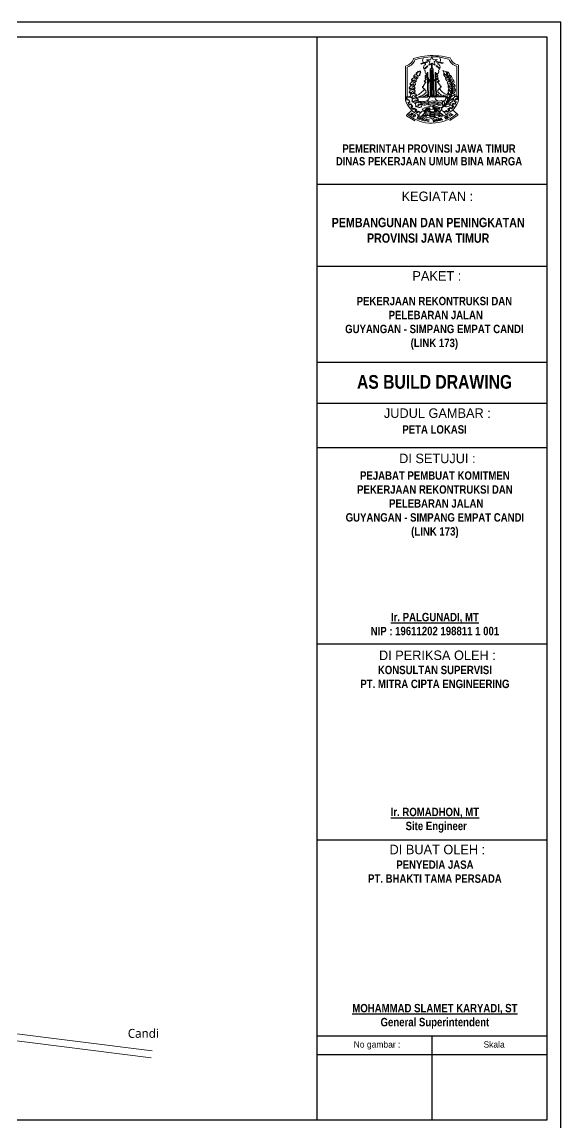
# Model space of a CAD drawing. Header units: millimetres. Extents: x 658 to 813, y 806 to 883.
# Drawn here: x 802.47 to 812.95, y 827.59 to 849.01 of the extents above; entities that cross this region are included whole.
import ezdxf
from ezdxf.enums import TextEntityAlignment as Align

# ---------------------------------------------------------------- set-up
doc = ezdxf.new("R2010")
doc.units = ezdxf.units.MM
doc.header["$LTSCALE"] = 0.1
for name, color, linetype in [('BLUE', 5, 'Continuous'), ('frame', 7, 'Continuous'), ('new', 255, 'Continuous')]:
    doc.layers.add(name, color=color, linetype=linetype)
doc.layers.add('existing', color=10, linetype='Continuous', lineweight=30)
doc.layers.add('standart', color=7, linetype='Continuous', lineweight=9)
doc.styles.add('Century', font='GOTHIC.TTF', dxfattribs={"oblique": 30, "height": 2})
doc.styles.add('D', font='ARIALNB.TTF', dxfattribs={"height": 3})
doc.styles.add('E', font='ARIALN.TTF', dxfattribs={"height": 3})
doc.styles.add('ROMANS', font='romans.shx', dxfattribs={"width": 0.5})

# ---------------------------------------------------------------- blocks, each defined once
blk = doc.blocks.new('LOKASI')
blk.add_lwpolyline([(20620.645, 3407.919), (20678.101, 3407.919), (20678.101, 3448.549), (20620.645, 3448.549)], close=True)
at = {"color": 7}
blk.add_lwpolyline([(20621.16, 3448.013), (20677.586, 3448.013), (20677.586, 3408.455), (20621.16, 3408.455)], close=True, dxfattribs=at)
at = {"layer": 'BLUE', "color": 7}
for points in [[(20669.189, 3448.013), (20669.189, 3408.455)], [(20669.189, 3442.634), (20677.586, 3442.634)], [(20669.189, 3439.634), (20677.586, 3439.634)], [(20669.209, 3436.134), (20677.606, 3436.134)], [(20669.189, 3434.634), (20677.586, 3434.634)], [(20669.189, 3433.013), (20677.586, 3433.013)], [(20669.189, 3425.853), (20677.586, 3425.853)], [(20669.189, 3418.693), (20677.586, 3418.693)], [(20669.189, 3411.537), (20677.586, 3411.537)], [(20673.388, 3411.537), (20673.388, 3408.455)], [(20669.189, 3410.861), (20677.586, 3410.861)]]:
    blk.add_lwpolyline(points, dxfattribs=at)
at = {"layer": 'existing', "color": 0, "lineweight": 9}
for p, q in [((20674.367, 3446.979), (20674.367, 3445.697)), ((20672.428, 3446.941), (20672.428, 3445.697)), ((20672.494, 3446.901), (20672.494, 3445.815)), ((20674.302, 3446.936), (20674.302, 3445.846))]:
    blk.add_line(p, q, dxfattribs=at)
at = {"layer": 'frame', "color": 0, "lineweight": 9}
for p, q in [((20672.719, 3447.215), (20672.909, 3447.264)), ((20672.988, 3447.04), (20673.218, 3447.104)), ((20672.997, 3447.016), (20672.988, 3447.04)), ((20673.227, 3447.08), (20672.997, 3447.016)), ((20673.076, 3447.244), (20673.056, 3447.164)), ((20673.34, 3447.169), (20673.197, 3447.165)), ((20673.197, 3447.165), (20673.314, 3447.093)), ((20673.218, 3447.104), (20673.227, 3447.08)), ((20673.314, 3447.093), (20673.273, 3446.969)), ((20673.273, 3446.969), (20673.392, 3447.047)), ((20673.387, 3447.275), (20673.34, 3447.169)), ((20673.368, 3447.016), (20673.401, 3447.017)), ((20673.371, 3446.902), (20673.368, 3447.016)), ((20673.387, 3447.275), (20673.439, 3447.172)), ((20673.516, 3446.975), (20673.392, 3447.047)), ((20673.401, 3447.017), (20673.404, 3446.903)), ((20673.439, 3447.172), (20673.581, 3447.175)), ((20673.581, 3447.175), (20673.468, 3447.097)), ((20673.468, 3447.097), (20673.516, 3446.975)), ((20673.564, 3447.113), (20673.556, 3447.089)), ((20673.556, 3447.089), (20673.789, 3447.036)), ((20673.797, 3447.06), (20673.564, 3447.113)), ((20673.684, 3447.24), (20673.702, 3447.181)), ((20673.735, 3447.259), (20674.009, 3447.189)), ((20673.748, 3447.299), (20674.062, 3447.238)), ((20673.789, 3447.036), (20673.797, 3447.06)), ((20672.819, 3446.68), (20672.836, 3446.706)), ((20672.825, 3446.625), (20672.819, 3446.68)), ((20672.836, 3446.706), (20672.846, 3446.667)), ((20672.846, 3446.667), (20672.859, 3446.666)), ((20672.857, 3446.705), (20672.891, 3446.755)), ((20672.859, 3446.666), (20672.857, 3446.705)), ((20672.891, 3446.755), (20672.904, 3446.714)), ((20672.904, 3446.714), (20672.917, 3446.732)), ((20672.976, 3446.732), (20672.962, 3446.698)), ((20672.962, 3446.698), (20672.984, 3446.701)), ((20672.98, 3446.758), (20672.976, 3446.732)), ((20672.984, 3446.701), (20672.98, 3446.683)), ((20673.121, 3446.849), (20673.226, 3446.954)), ((20673.141, 3446.834), (20673.121, 3446.849)), ((20673.246, 3446.939), (20673.141, 3446.834)), ((20673.186, 3446.594), (20673.145, 3446.593)), ((20673.145, 3446.593), (20673.146, 3446.555)), ((20673.216, 3446.657), (20673.184, 3446.656)), ((20673.184, 3446.656), (20673.186, 3446.594)), ((20673.214, 3446.703), (20673.238, 3446.704)), ((20673.237, 3445.813), (20673.214, 3446.703)), ((20673.226, 3446.954), (20673.246, 3446.939)), ((20673.238, 3446.704), (20673.261, 3445.814)), ((20673.333, 3446.789), (20673.325, 3445.901)), ((20673.332, 3446.835), (20673.438, 3446.837)), ((20673.333, 3446.789), (20673.332, 3446.835)), ((20673.439, 3446.792), (20673.333, 3446.789)), ((20673.386, 3446.896), (20673.347, 3446.835)), ((20673.347, 3446.835), (20673.428, 3446.837)), ((20673.361, 3445.906), (20673.359, 3446.79)), ((20673.404, 3446.903), (20673.371, 3446.902)), ((20673.428, 3446.837), (20673.386, 3446.896)), ((20673.403, 3445.908), (20673.386, 3446.79)), ((20673.445, 3445.906), (20673.411, 3446.791)), ((20673.438, 3446.837), (20673.439, 3446.792)), ((20673.439, 3446.792), (20673.478, 3445.906)), ((20673.536, 3446.712), (20673.511, 3446.711)), ((20673.511, 3446.711), (20673.535, 3445.821)), ((20673.559, 3445.822), (20673.536, 3446.712)), ((20673.536, 3446.665), (20673.568, 3446.666)), ((20673.563, 3446.963), (20673.544, 3446.947)), ((20673.544, 3446.947), (20673.655, 3446.848)), ((20673.674, 3446.864), (20673.563, 3446.963)), ((20673.568, 3446.666), (20673.569, 3446.604)), ((20673.569, 3446.604), (20673.611, 3446.605)), ((20673.611, 3446.605), (20673.612, 3446.567)), ((20673.655, 3446.848), (20673.674, 3446.864)), ((20672.612, 3446.272), (20672.6, 3446.267)), ((20672.6, 3446.267), (20672.618, 3446.214)), ((20672.669, 3446.425), (20672.657, 3446.42)), ((20672.657, 3446.42), (20672.664, 3446.357)), ((20672.698, 3446.298), (20672.689, 3446.293)), ((20672.726, 3446.194), (20672.796, 3446.268)), ((20672.75, 3446.557), (20672.737, 3446.554)), ((20672.737, 3446.554), (20672.737, 3446.505)), ((20672.75, 3446.432), (20672.74, 3446.427)), ((20672.771, 3446.338), (20672.827, 3446.398)), ((20672.796, 3446.268), (20672.777, 3446.262)), ((20672.812, 3446.552), (20672.801, 3446.548)), ((20672.827, 3446.398), (20672.808, 3446.391)), ((20672.815, 3446.455), (20672.881, 3446.508)), ((20672.881, 3446.508), (20672.862, 3446.504)), ((20673.083, 3446.197), (20673.05, 3446.196)), ((20673.05, 3446.196), (20673.051, 3446.151)), ((20673.114, 3446.243), (20673.082, 3446.242)), ((20673.082, 3446.242), (20673.083, 3446.197)), ((20673.137, 3446.286), (20673.113, 3446.285)), ((20673.113, 3446.285), (20673.114, 3446.243)), ((20673.145, 3446.405), (20673.114, 3446.404)), ((20673.114, 3446.404), (20673.115, 3446.36)), ((20673.115, 3446.36), (20673.169, 3446.362)), ((20673.169, 3446.327), (20673.136, 3446.326)), ((20673.136, 3446.326), (20673.137, 3446.286)), ((20673.187, 3446.44), (20673.144, 3446.439)), ((20673.144, 3446.439), (20673.145, 3446.405)), ((20673.146, 3446.555), (20673.184, 3446.556)), ((20673.185, 3446.523), (20673.146, 3446.522)), ((20673.146, 3446.522), (20673.148, 3446.479)), ((20673.148, 3446.479), (20673.186, 3446.48)), ((20673.169, 3446.362), (20673.169, 3446.327)), ((20673.184, 3446.556), (20673.185, 3446.523)), ((20673.186, 3446.48), (20673.187, 3446.44)), ((20673.295, 3446.427), (20673.329, 3446.413)), ((20673.487, 3446.41), (20673.453, 3446.416)), ((20673.612, 3446.567), (20673.573, 3446.566)), ((20673.573, 3446.566), (20673.574, 3446.533)), ((20673.574, 3446.533), (20673.613, 3446.534)), ((20673.614, 3446.491), (20673.575, 3446.49)), ((20673.575, 3446.49), (20673.576, 3446.45)), ((20673.576, 3446.45), (20673.619, 3446.451)), ((20673.653, 3446.374), (20673.599, 3446.373)), ((20673.599, 3446.373), (20673.6, 3446.338)), ((20673.6, 3446.338), (20673.633, 3446.339)), ((20673.613, 3446.534), (20673.614, 3446.491)), ((20673.619, 3446.451), (20673.62, 3446.417)), ((20673.62, 3446.417), (20673.652, 3446.418)), ((20673.633, 3446.339), (20673.634, 3446.299)), ((20673.634, 3446.299), (20673.659, 3446.299)), ((20673.652, 3446.418), (20673.653, 3446.374)), ((20673.659, 3446.299), (20673.66, 3446.257)), ((20673.66, 3446.257), (20673.692, 3446.258)), ((20673.692, 3446.258), (20673.693, 3446.212)), ((20673.693, 3446.212), (20673.726, 3446.213)), ((20673.727, 3446.169), (20673.693, 3446.168)), ((20673.693, 3446.168), (20673.694, 3446.12)), ((20673.726, 3446.213), (20673.727, 3446.169)), ((20672.587, 3445.819), (20672.448, 3445.815)), ((20672.448, 3445.815), (20672.482, 3445.691)), ((20672.612, 3445.8), (20672.476, 3445.797)), ((20672.476, 3445.797), (20672.499, 3445.714)), ((20672.582, 3446.126), (20672.569, 3446.121)), ((20672.569, 3446.121), (20672.608, 3446.062)), ((20672.604, 3445.972), (20672.582, 3445.966)), ((20672.582, 3445.966), (20672.636, 3445.92)), ((20672.632, 3445.812), (20672.609, 3445.802)), ((20672.609, 3445.802), (20672.679, 3445.754)), ((20672.68, 3446.15), (20672.67, 3446.145)), ((20672.679, 3446.014), (20672.67, 3446.008)), ((20672.709, 3445.866), (20672.7, 3445.858)), ((20672.726, 3446.067), (20672.78, 3446.13)), ((20672.757, 3445.934), (20672.786, 3446.025)), ((20672.78, 3446.13), (20672.762, 3446.124)), ((20672.786, 3446.025), (20672.768, 3446.015)), ((20672.807, 3445.781), (20672.826, 3445.888)), ((20672.826, 3445.888), (20672.808, 3445.877)), ((20672.808, 3445.789), (20673.234, 3445.8)), ((20672.985, 3445.83), (20672.912, 3445.828)), ((20672.912, 3445.828), (20672.912, 3445.803)), ((20672.912, 3445.803), (20673.089, 3445.808)), ((20673.061, 3445.854), (20672.984, 3445.852)), ((20672.984, 3445.852), (20672.985, 3445.83)), ((20673.051, 3446.151), (20673.086, 3446.152)), ((20673.105, 3445.89), (20673.061, 3445.888)), ((20673.061, 3445.888), (20673.061, 3445.854)), ((20673.086, 3446.152), (20673.087, 3446.104)), ((20673.087, 3446.104), (20673.135, 3446.105)), ((20673.088, 3445.833), (20673.146, 3445.834)), ((20673.089, 3445.808), (20673.088, 3445.833)), ((20673.217, 3445.811), (20673.089, 3445.808)), ((20673.141, 3445.923), (20673.104, 3445.922)), ((20673.104, 3445.922), (20673.105, 3445.89)), ((20673.135, 3446.105), (20673.136, 3446.062)), ((20673.136, 3446.062), (20673.174, 3446.063)), ((20673.176, 3445.961), (20673.14, 3445.96)), ((20673.14, 3445.96), (20673.141, 3445.923)), ((20673.145, 3445.868), (20673.177, 3445.869)), ((20673.146, 3445.834), (20673.145, 3445.868)), ((20673.174, 3446.063), (20673.176, 3445.961)), ((20673.176, 3445.894), (20673.215, 3445.895)), ((20673.177, 3445.869), (20673.176, 3445.894)), ((20673.215, 3445.895), (20673.217, 3445.811)), ((20673.234, 3445.8), (20673.295, 3445.844)), ((20673.261, 3445.814), (20673.237, 3445.813)), ((20673.295, 3445.844), (20673.298, 3445.799)), ((20673.324, 3445.871), (20673.325, 3445.901)), ((20673.479, 3445.875), (20673.324, 3445.871)), ((20673.324, 3445.853), (20673.48, 3445.857)), ((20673.324, 3445.84), (20673.324, 3445.853)), ((20673.48, 3445.844), (20673.324, 3445.84)), ((20673.325, 3445.901), (20673.345, 3445.885)), ((20673.325, 3445.828), (20673.484, 3445.831)), ((20673.326, 3445.818), (20673.325, 3445.828)), ((20673.35, 3445.803), (20673.326, 3445.818)), ((20673.345, 3445.885), (20673.361, 3445.906)), ((20673.374, 3445.823), (20673.35, 3445.803)), ((20673.361, 3445.906), (20673.38, 3445.886)), ((20673.4, 3445.805), (20673.374, 3445.823)), ((20673.38, 3445.886), (20673.403, 3445.908)), ((20673.41, 3445.805), (20673.4, 3445.805)), ((20673.403, 3445.908), (20673.426, 3445.888)), ((20673.441, 3445.823), (20673.41, 3445.805)), ((20673.426, 3445.888), (20673.445, 3445.906)), ((20673.467, 3445.806), (20673.441, 3445.823)), ((20673.445, 3445.906), (20673.466, 3445.887)), ((20673.466, 3445.887), (20673.478, 3445.906)), ((20673.485, 3445.822), (20673.467, 3445.806)), ((20673.478, 3445.906), (20673.479, 3445.875)), ((20673.48, 3445.857), (20673.48, 3445.844)), ((20673.484, 3445.831), (20673.485, 3445.822)), ((20673.5, 3445.849), (20673.499, 3445.804)), ((20673.562, 3445.808), (20673.5, 3445.849)), ((20673.535, 3445.821), (20673.559, 3445.822)), ((20673.989, 3445.819), (20673.562, 3445.808)), ((20673.615, 3445.905), (20673.577, 3445.904)), ((20673.577, 3445.904), (20673.579, 3445.821)), ((20673.579, 3445.821), (20673.707, 3445.824)), ((20673.647, 3446.075), (20673.609, 3446.074)), ((20673.609, 3446.074), (20673.612, 3445.972)), ((20673.612, 3445.972), (20673.648, 3445.973)), ((20673.616, 3445.88), (20673.615, 3445.905)), ((20673.648, 3445.881), (20673.616, 3445.88)), ((20673.694, 3446.12), (20673.646, 3446.118)), ((20673.646, 3446.118), (20673.647, 3446.075)), ((20673.648, 3445.973), (20673.649, 3445.937)), ((20673.648, 3445.847), (20673.648, 3445.881)), ((20673.706, 3445.849), (20673.648, 3445.847)), ((20673.649, 3445.937), (20673.686, 3445.938)), ((20673.686, 3445.938), (20673.687, 3445.905)), ((20673.687, 3445.905), (20673.731, 3445.906)), ((20673.707, 3445.824), (20673.706, 3445.849)), ((20673.884, 3445.829), (20673.707, 3445.824)), ((20673.731, 3445.906), (20673.732, 3445.872)), ((20673.732, 3445.872), (20673.809, 3445.874)), ((20673.809, 3445.874), (20673.81, 3445.851)), ((20673.81, 3445.851), (20673.883, 3445.853)), ((20673.883, 3445.853), (20673.884, 3445.829)), ((20674.22, 3445.828), (20674.317, 3445.827)), ((20674.229, 3445.847), (20674.345, 3445.846)), ((20674.317, 3445.827), (20674.305, 3445.739)), ((20674.345, 3445.846), (20674.321, 3445.717)), ((20672.482, 3445.691), (20672.538, 3445.703)), ((20672.499, 3445.714), (20672.551, 3445.725)), ((20672.568, 3445.634), (20672.509, 3445.611)), ((20672.509, 3445.611), (20672.563, 3445.514)), ((20672.538, 3445.703), (20672.568, 3445.634)), ((20672.596, 3445.624), (20672.539, 3445.602)), ((20672.539, 3445.602), (20672.574, 3445.539)), ((20672.551, 3445.725), (20672.596, 3445.624)), ((20672.563, 3445.514), (20672.618, 3445.536)), ((20672.574, 3445.539), (20672.627, 3445.561)), ((20672.665, 3445.473), (20672.617, 3445.443)), ((20672.617, 3445.443), (20672.702, 3445.35)), ((20672.618, 3445.536), (20672.665, 3445.473)), ((20672.627, 3445.561), (20672.695, 3445.468)), ((20672.695, 3445.468), (20672.648, 3445.439)), ((20672.648, 3445.439), (20672.705, 3445.377)), ((20672.71, 3445.641), (20672.689, 3445.629)), ((20672.689, 3445.629), (20672.765, 3445.588)), ((20672.702, 3445.35), (20672.746, 3445.381)), ((20672.705, 3445.377), (20672.746, 3445.405)), ((20672.746, 3445.405), (20672.84, 3445.345)), ((20672.746, 3445.381), (20672.809, 3445.341)), ((20672.78, 3445.702), (20672.772, 3445.693)), ((20672.848, 3445.472), (20672.829, 3445.456)), ((20672.829, 3445.456), (20672.915, 3445.431)), ((20672.893, 3445.736), (20672.877, 3445.722)), ((20672.888, 3445.627), (20672.893, 3445.736)), ((20672.899, 3445.545), (20672.894, 3445.535)), ((20673, 3445.599), (20672.988, 3445.583)), ((20673.024, 3445.493), (20673, 3445.599)), ((20673.035, 3445.363), (20673.115, 3445.273)), ((20673.771, 3445.38), (20673.693, 3445.289)), ((20674.06, 3445.431), (20673.975, 3445.362)), ((20674.059, 3445.407), (20674.005, 3445.359)), ((20674.105, 3445.377), (20674.059, 3445.407)), ((20674.101, 3445.403), (20674.06, 3445.431)), ((20674.157, 3445.463), (20674.101, 3445.403)), ((20674.189, 3445.468), (20674.105, 3445.377)), ((20674.172, 3445.583), (20674.11, 3445.49)), ((20674.11, 3445.49), (20674.157, 3445.463)), ((20674.181, 3445.559), (20674.14, 3445.496)), ((20674.14, 3445.496), (20674.189, 3445.468)), ((20674.225, 3445.562), (20674.172, 3445.583)), ((20674.236, 3445.537), (20674.181, 3445.559)), ((20674.243, 3445.748), (20674.203, 3445.643)), ((20674.203, 3445.643), (20674.257, 3445.625)), ((20674.257, 3445.625), (20674.225, 3445.562)), ((20674.258, 3445.726), (20674.231, 3445.653)), ((20674.231, 3445.653), (20674.286, 3445.634)), ((20674.286, 3445.634), (20674.236, 3445.537)), ((20674.305, 3445.739), (20674.243, 3445.748)), ((20674.321, 3445.717), (20674.258, 3445.726)), ((20672.465, 3445.122), (20672.766, 3444.938)), ((20672.473, 3445.163), (20672.643, 3445.322)), ((20672.766, 3444.938), (20672.734, 3445.018)), ((20672.809, 3445.341), (20672.771, 3445.294)), ((20672.771, 3445.294), (20672.857, 3445.237)), ((20672.84, 3445.345), (20672.801, 3445.298)), ((20672.801, 3445.298), (20672.855, 3445.262)), ((20672.855, 3445.262), (20672.894, 3445.299)), ((20672.857, 3445.237), (20672.898, 3445.275)), ((20673.001, 3445.101), (20672.89, 3445.139)), ((20672.894, 3445.299), (20672.986, 3445.252)), ((20672.898, 3445.275), (20672.975, 3445.236)), ((20673.026, 3445.133), (20673.188, 3445.098)), ((20673.197, 3445.126), (20673.049, 3445.158)), ((20673.088, 3445.192), (20673.221, 3445.163)), ((20673.23, 3445.191), (20673.121, 3445.215)), ((20673.161, 3445.166), (20673.157, 3445.137)), ((20673.157, 3445.137), (20673.344, 3445.122)), ((20673.348, 3445.151), (20673.161, 3445.166)), ((20673.188, 3445.098), (20673.197, 3445.126)), ((20673.221, 3445.163), (20673.23, 3445.191)), ((20673.255, 3445.228), (20673.311, 3445.206)), ((20673.315, 3445.181), (20673.503, 3445.185)), ((20673.316, 3445.151), (20673.315, 3445.181)), ((20673.503, 3445.156), (20673.316, 3445.151)), ((20673.317, 3445.116), (20673.504, 3445.121)), ((20673.317, 3445.087), (20673.317, 3445.116)), ((20673.505, 3445.091), (20673.317, 3445.087)), ((20673.319, 3445.298), (20673.318, 3445.355)), ((20673.344, 3445.122), (20673.348, 3445.151)), ((20673.472, 3445.155), (20673.657, 3445.179)), ((20673.477, 3445.126), (20673.472, 3445.155)), ((20673.662, 3445.15), (20673.477, 3445.126)), ((20673.488, 3445.298), (20673.487, 3445.36)), ((20673.503, 3445.185), (20673.503, 3445.156)), ((20673.504, 3445.121), (20673.505, 3445.091)), ((20673.577, 3445.236), (20673.522, 3445.211)), ((20673.587, 3445.201), (20673.691, 3445.229)), ((20673.597, 3445.173), (20673.587, 3445.201)), ((20673.725, 3445.208), (20673.597, 3445.173)), ((20673.623, 3445.137), (20673.765, 3445.176)), ((20673.633, 3445.109), (20673.623, 3445.137)), ((20673.79, 3445.152), (20673.633, 3445.109)), ((20673.657, 3445.179), (20673.662, 3445.15)), ((20673.815, 3445.122), (20673.924, 3445.166)), ((20673.917, 3445.315), (20673.828, 3445.265)), ((20673.913, 3445.291), (20673.843, 3445.251)), ((20673.954, 3445.254), (20673.913, 3445.291)), ((20673.956, 3445.28), (20673.917, 3445.315)), ((20674.044, 3445.313), (20673.954, 3445.254)), ((20674.014, 3445.316), (20673.956, 3445.28)), ((20673.975, 3445.362), (20674.014, 3445.316)), ((20674.005, 3445.359), (20674.044, 3445.313)), ((20674.337, 3445.148), (20674.045, 3444.955)), ((20674.045, 3444.955), (20674.078, 3445.045)), ((20674.326, 3445.188), (20674.148, 3445.338))]:
    blk.add_line(p, q, dxfattribs=at)
for centre, major_axis, start_param, end_param in [((20672.32, 3447.274), (0.406, 0.011), 4.959865, 6.082034), ((20672.32, 3447.274), (-0.472, -0.012), 1.92662, 2.836587), ((20673.436, 3445.758), (-1.784, -0.046), 4.521867, 5.070954), ((20673.405, 3445.683), (-1.924, -0.05), 4.51131, 4.95115), ((20673.18, 3447.142), (0.127, 0.003), 2.910237, 3.874626), ((20673.277, 3446.892), (0.192, 0.005), 2.563697, 3.774314), ((20673.117, 3447.011), (-0.0394, -0.001), 1.478398, 4.258415), ((20673.18, 3447.142), (0.127, 0.003), 4.151532, 4.317138), ((20673.649, 3447.024), (0.0394, 0.001), 2.024771, 4.804788), ((20673.579, 3447.153), (0.127, 0.003), -1.175546, -0.950736), ((20673.495, 3446.898), (0.192, 0.005), -0.632721, 0.577895), ((20673.579, 3447.153), (0.127, 0.003), -0.683095, 0.231355), ((20674.458, 3447.317), (-0.472, -0.012), 0.29432, 1.211866), ((20674.458, 3447.317), (-0.406, -0.011), 0.201151, 1.323321), ((20672.752, 3446.573), (-0.0233, -0.0006), -1.490955, 1.212087), ((20672.753, 3446.599), (0.0129, 0.0003), 1.945464, 4.405027), ((20672.748, 3446.59), (0.0031, 0.00008), 1.017956, 5.096708), ((20672.744, 3446.631), (0.0269, 0.0007), -1.453321, -0.951795), ((20672.78, 3446.604), (-0.0227, -0.0006), -1.205886, -0.535521), ((20672.806, 3446.513), (-0.133, -0.003), 4.53045, 4.957439), ((20672.84, 3446.624), (-0.0127, -0.0003), -0.038829, 1.085782), ((20672.843, 3446.609), (0.011, 0.0003), -1.044845, 2.470941), ((20672.857, 3446.596), (-0.0095, -0.00025), 2.844255, 5.642714), ((20672.869, 3446.589), (0.00665, 0.00017), 2.037464, 5.573629), ((20672.775, 3446.553), (-0.106, -0.003), 2.867827, 3.483291), ((20672.893, 3446.637), (-0.0681, -0.0018), 1.350378, 3.144067), ((20672.971, 3446.704), (0.0633, 0.0016), 1.403269, 2.569502), ((20672.939, 3446.652), (0.00597, 0.00015), 1.452373, 3.656635), ((20672.493, 3446.423), (0.513, 0.013), 0.472347, 0.515042), ((20672.943, 3446.689), (0.0379, 0.001), 4.593965, 6.07093), ((20672.952, 3446.637), (0.00875, 0.00023), 3.61394, 6.509052), ((20673.118, 3446.769), (-0.0269, -0.0007), 2.871702, 4.410729), ((20673.27, 3446.738), (0.13, 0.003), 2.871702, 3.855056), ((20672.918, 3446.464), (-0.344, -0.009), 3.806088, 3.855056), ((20673.876, 3446.489), (0.344, 0.009), 2.428129, 2.648428), ((20673.511, 3446.744), (-0.13, -0.003), 2.428129, 3.411483), ((20673.661, 3446.783), (0.0269, 0.0007), 1.872456, 3.411483), ((20673.071, 3446.105), (-1.047, -0.027), 2.216618, 3.692292), ((20673.084, 3446.098), (-1.055, -0.027), 2.21994, 3.704398), ((20673.752, 3446.73), (0.0672, 0.0017), 0.098251, 1.049133), ((20673.747, 3446.621), (-0.191, -0.005), 3.112335, 4.490663), ((20674, 3446.669), (0.191, 0.005), 3.178361, 4.556689), ((20673.872, 3446.679), (-0.0672, -0.0017), 0.336706, 1.287588), ((20673.964, 3446.743), (0.145, 0.004), 3.156506, 4.504946), ((20673.829, 3446.501), (0.145, 0.004), 0.022486, 1.370926), ((20673.884, 3446.69), (-0.0746, -0.0019), 3.161577, 4.145451), ((20673.866, 3446.605), (-0.172, -0.004), 2.795716, 4.357052), ((20674.129, 3446.68), (0.172, 0.004), 3.019545, 4.070203), ((20674.006, 3446.566), (-0.0746, -0.0019), 2.832314, 3.816188), ((20673.957, 3446.491), (-0.172, -0.004), 2.466453, 4.02779), ((20672.568, 3446.177), (0.0199, 0.0005), -1.262428, 0.111003), ((20672.624, 3446.184), (-0.036, -0.0009), -1.296861, 0.111003), ((20672.611, 3446.288), (-0.0233, -0.0006), -1.334494, 1.368547), ((20672.604, 3446.305), (0.0031, 0.00008), 1.174417, 5.253168), ((20672.641, 3446.307), (-0.036, -0.0009), -1.296861, 0.111003), ((20672.624, 3446.249), (-0.0298, -0.0008), 3.49794, 5.106527), ((20672.605, 3446.235), (-0.0269, -0.0007), 1.844732, 2.346258), ((20672.64, 3446.169), (0.0607, 0.0016), 1.403282, 1.812034), ((20672.623, 3446.358), (-0.0269, -0.0007), 1.844732, 2.346258), ((20672.664, 3446.335), (-0.0227, -0.0006), -1.049425, -0.37906), ((20672.668, 3446.441), (-0.0233, -0.0006), -1.334494, 1.368547), ((20672.657, 3446.193), (-0.0334, -0.0009), 4.074651, 4.931011), ((20672.66, 3446.257), (-0.00784, -0.0002), -0.12893, 2.996501), ((20672.706, 3446.249), (0.133, 0.003), 1.545318, 1.972307), ((20672.661, 3446.458), (-0.0031, -0.00008), 4.316009, 8.394761), ((20672.679, 3446.464), (0.0189, 0.0005), 1.684625, 3.667712), ((20672.702, 3446.265), (0.0356, 0.0009), 1.92394, 3.385328), ((20672.672, 3446.403), (0.0253, 0.0007), -0.091662, 1.663681), ((20672.668, 3446.502), (0.0269, 0.0007), -1.296861, -0.795335), ((20672.689, 3446.218), (0.0127, 0.0003), 3.259224, 4.383835), ((20672.695, 3446.203), (-0.011, -0.0003), 2.253208, 5.768994), ((20672.709, 3446.479), (-0.0227, -0.0006), -1.049425, -0.37906), ((20672.752, 3446.393), (0.133, 0.003), 1.545318, 1.972307), ((20672.705, 3446.401), (0.00784, 0.0002), 3.012662, 6.138094), ((20672.663, 3446.262), (0.0555, 0.0014), -0.308787, 0.851558), ((20672.711, 3446.192), (-0.0095, -0.00025), 3.000716, 5.799175), ((20672.72, 3446.364), (0.0127, 0.0003), 3.259224, 4.383835), ((20672.741, 3446.403), (0.0279, 0.0007), 1.560176, 3.220904), ((20672.725, 3446.349), (0.011, 0.0003), -0.888385, 2.627401), ((20672.722, 3446.249), (-0.00575, -0.00015), 0.051774, 2.559231), ((20672.724, 3446.187), (0.00665, 0.00017), 2.193924, 5.73009), ((20672.779, 3446.187), (-0.0873, -0.0023), 4.709423, 5.334737), ((20672.7, 3446.118), (0.0824, 0.0021), 0.485684, 1.184311), ((20672.741, 3446.339), (-0.0095, -0.00025), 3.000716, 5.799175), ((20672.754, 3446.333), (0.00665, 0.00017), 2.193924, 5.73009), ((20672.741, 3446.541), (-0.0196, -0.0005), 2.24473, 4.258741), ((20672.729, 3446.407), (0.0361, 0.0009), -0.5059, 0.943766), ((20672.765, 3446.508), (0.0127, 0.0003), 3.259224, 4.383835), ((20672.762, 3446.527), (0.00784, 0.0002), 2.856202, 5.981633), ((20672.714, 3446.279), (0.0756, 0.002), 0.158802, 0.888428), ((20672.771, 3446.493), (-0.011, -0.0003), 2.253208, 5.768994), ((20672.767, 3446.393), (0.00575, 0.00015), 3.193366, 5.700823), ((20672.797, 3446.524), (0.0279, 0.0007), 1.403715, 3.064443), ((20672.791, 3446.36), (0.0411, 0.0011), 1.114887, 2.030943), ((20672.786, 3446.482), (0.0095, 0.00025), -0.140877, 2.657582), ((20672.776, 3446.275), (0.0154, 0.0004), -0.921699, 0.417617), ((20672.809, 3446.289), (0.0216, 0.0006), 2.967924, 3.55921), ((20672.8, 3446.477), (-0.00665, -0.00017), -0.947668, 2.588497), ((20672.713, 3446.429), (0.106, 0.003), -0.117305, 0.498159), ((20672.787, 3446.529), (-0.0361, -0.0009), 2.479232, 3.928899), ((20672.821, 3446.511), (-0.00575, -0.00015), -0.104687, 2.40277), ((20672.807, 3446.405), (0.0154, 0.0004), -0.921699, 0.417617), ((20672.84, 3446.418), (-0.0216, -0.0006), -0.173668, 0.417617), ((20672.839, 3446.474), (-0.0411, -0.0011), 4.10002, 5.016075), ((20672.863, 3446.517), (0.0154, 0.0004), -1.078159, 0.261157), ((20672.898, 3446.526), (0.0216, 0.0006), 2.811464, 3.402749), ((20672.918, 3446.464), (-0.344, -0.009), 3.179991, 3.467785), ((20672.61, 3446.491), (-0.689, -0.018), 2.735668, 3.001767), ((20673.327, 3446.488), (-0.0655, -0.0017), 0.038399, 1.484514), ((20673.466, 3446.491), (-0.0655, -0.0017), 1.657079, 2.466226), ((20666.478, 3444.389), (7.379, 0.191), 0.281236, 0.296608), ((20673.952, 3446.529), (-0.0672, -0.0017), 0.274412, 1.225294), ((20674.078, 3446.512), (0.191, 0.005), 3.116067, 4.494395), ((20673.896, 3446.354), (0.145, 0.004), -0.039808, 1.308632), ((20674.147, 3446.345), (-0.191, -0.005), 6.179479, 7.557807), ((20674.023, 3446.37), (-0.0672, -0.0017), 0.196231, 1.147113), ((20674.176, 3446.179), (-0.191, -0.005), 6.040364, 7.418692), ((20674.057, 3446.219), (-0.0672, -0.0017), 0.057117, 1.007999), ((20673.951, 3446.199), (0.145, 0.004), -0.117989, 1.230451), ((20673.958, 3446.058), (0.145, 0.004), -0.257103, 1.091337), ((20674.233, 3446.489), (0.172, 0.004), 2.690282, 3.74094), ((20674.296, 3446.305), (-0.172, -0.004), -0.653294, 0.397365), ((20674.026, 3446.354), (-0.172, -0.004), 2.26447, 3.825806), ((20674.32, 3446.114), (0.172, 0.004), 2.284069, 3.334727), ((20674.068, 3446.209), (0.172, 0.004), 5.201832, 6.763169), ((20674.092, 3446.42), (-0.0746, -0.0019), 2.630331, 3.614205), ((20674.148, 3446.263), (0.0746, 0.0019), -0.715491, 0.268383), ((20672.581, 3446.142), (-0.0233, -0.0006), -1.334494, 1.368547), ((20672.586, 3445.986), (0.0223, 0.0006), 2.039564, 4.817611), ((20672.566, 3446.018), (0.0199, 0.0005), -1.102029, 0.271402), ((20672.62, 3446.032), (0.036, 0.0009), 2.005131, 3.412995), ((20672.594, 3446.103), (0.0298, 0.0008), 0.356348, 1.964935), ((20672.61, 3445.826), (0.0247, 0.0006), 2.148088, 4.926135), ((20672.584, 3445.859), (0.0221, 0.0006), -0.993505, 0.379926), ((20672.641, 3445.88), (-0.04, -0.001), -1.027937, 0.379926), ((20672.592, 3446.08), (-0.0269, -0.0007), 2.005131, 2.506657), ((20672.618, 3445.945), (-0.0347, -0.0009), 3.616673, 5.101987), ((20672.667, 3445.941), (0.157, 0.004), 1.641555, 1.895306), ((20672.604, 3445.93), (-0.0298, -0.0008), 2.113655, 2.615181), ((20672.629, 3446.111), (-0.00784, -0.0002), -0.12893, 2.996501), ((20672.707, 3445.784), (-0.175, -0.005), -1.391513, -1.137763), ((20672.651, 3445.783), (0.0385, 0.001), 0.583604, 2.068918), ((20672.679, 3446.11), (0.0415, 0.0011), 1.749169, 3.098564), ((20672.655, 3445.962), (-0.0073, -0.00019), 0.356082, 3.630345), ((20672.697, 3445.982), (0.0405, 0.001), 2.263317, 3.630345), ((20672.684, 3446.043), (-0.049, -0.0013), 4.67414, 5.37978), ((20672.711, 3445.898), (0.0544, 0.0014), 1.641071, 2.346712), ((20672.671, 3445.97), (0.052, 0.0013), 0.212173, 1.411215), ((20672.672, 3446.126), (-0.0294, -0.0008), 2.805292, 4.420926), ((20672.69, 3445.806), (-0.00811, -0.00021), 0.464606, 3.738868), ((20672.733, 3445.832), (0.045, 0.0012), 2.371841, 3.738868), ((20672.697, 3446.088), (-0.0127, -0.0003), 0.27803, 1.402642), ((20672.705, 3446.074), (0.011, 0.0003), -0.727985, 2.787801), ((20672.706, 3446.119), (-0.00575, -0.00015), 0.051774, 2.559231), ((20672.719, 3445.949), (-0.0142, -0.0004), 0.386554, 1.511166), ((20672.707, 3445.817), (-0.0578, -0.0015), 3.46229, 4.661332), ((20672.749, 3446.055), (0.081, 0.0021), 1.390764, 2.04004), ((20672.723, 3446.066), (0.0095, 0.00025), 0.019523, 2.817982), ((20672.73, 3445.935), (-0.0122, -0.0003), 2.522131, 6.037918), ((20672.728, 3445.982), (0.00575, 0.00015), 3.353766, 5.861223), ((20672.737, 3446.062), (0.00665, 0.00017), 2.354324, 5.890489), ((20672.815, 3445.951), (0.0892, 0.0023), 2.101142, 2.71963), ((20672.777, 3445.734), (0.0544, 0.0014), 1.755773, 2.461414), ((20672.75, 3445.927), (0.0106, 0.0003), 0.128046, 2.926506), ((20672.745, 3446.032), (-0.0326, -0.0008), 3.619013, 4.73813), ((20672.767, 3445.925), (0.00738, 0.00019), 2.462848, 5.999013), ((20672.768, 3445.835), (-0.00639, -0.00017), 0.320697, 2.828154), ((20672.778, 3445.785), (-0.0142, -0.0004), 0.501256, 1.625868), ((20672.76, 3446.137), (0.0154, 0.0004), -0.921699, 0.417617), ((20672.794, 3446.15), (0.0216, 0.0006), 2.967924, 3.55921), ((20672.795, 3446.046), (0.0216, 0.0006), 3.128324, 3.719609), ((20672.78, 3445.893), (0.0363, 0.0009), 0.585944, 1.705062), ((20672.869, 3445.81), (-0.0991, -0.0026), -0.931926, -0.313438), ((20672.765, 3446.028), (0.0154, 0.0004), -0.761299, 0.578017), ((20672.791, 3445.772), (0.0122, 0.0003), -0.504759, 3.011027), ((20672.813, 3445.767), (-0.0106, -0.0003), 3.384341, 6.1828), ((20672.733, 3445.803), (0.078, 0.002), -0.475999, -0.364084), ((20672.833, 3445.913), (-0.0239, -0.0006), 0.095255, 0.686541), ((20672.802, 3445.89), (-0.0171, -0.0004), 2.488817, 3.828133), ((20672.409, 3446.476), (0.839, 0.022), 5.201935, 5.706555), ((20672.829, 3445.766), (0.00738, 0.00019), 2.57755, 6.113715), ((20672.846, 3445.736), (0.0363, 0.0009), 0.700646, 1.819764), ((20673.11, 3445.811), (0.188, 0.005), 4.285916, 6.177943), ((20673.67, 3445.811), (-0.171, -0.004), 0.018901, 2.008512), ((20674.322, 3446.441), (0.756, 0.02), 3.63532, 4.172787), ((20674.079, 3445.718), (0.191, 0.005), 2.393444, 3.771772), ((20673.998, 3445.801), (0.0672, 0.0017), 2.693382, 3.644264), ((20673.82, 3445.701), (-0.145, -0.004), 2.379162, 3.727602), ((20674.139, 3445.876), (-0.191, -0.005), 5.669418, 7.047746), ((20674.172, 3446.026), (-0.191, -0.005), 5.893876, 7.272204), ((20674.045, 3445.95), (-0.0672, -0.0017), -0.313829, 0.637053), ((20674.061, 3446.08), (-0.0672, -0.0017), -0.089371, 0.861511), ((20673.885, 3445.83), (0.145, 0.004), -0.628049, 0.720391), ((20673.935, 3445.933), (0.145, 0.004), -0.403591, 0.944849), ((20674.035, 3445.897), (0.202, 0.005), 4.797009, 6.463935), ((20674.32, 3445.683), (-0.268, -0.007), -1.039848, -0.218089), ((20674.315, 3445.942), (-0.172, -0.004), -0.996586, 0.054072), ((20674.08, 3446.066), (0.172, 0.004), 5.06277, 6.624107), ((20674.124, 3445.961), (0.114, 0.003), -1.095829, -0.328698), ((20674.168, 3446.109), (-0.0746, -0.0019), 2.287039, 3.270913), ((20673.4, 3445.898), (0.998, 0.026), 3.34881, 4.1853), ((20672.687, 3445.653), (-0.0247, -0.0006), -0.878803, 1.899245), ((20672.71, 3445.709), (0.04, 0.001), 2.228357, 3.636221), ((20672.656, 3445.683), (-0.0221, -0.0006), 2.26279, 3.636221), ((20672.733, 3445.803), (0.078, 0.002), 3.929187, 4.160816), ((20672.666, 3445.755), (-0.0298, -0.0008), 2.228357, 2.729883), ((20672.788, 3445.621), (0.175, 0.005), 1.864781, 2.118532), ((20672.733, 3445.615), (-0.0385, -0.001), 3.839899, 5.325213), ((20672.808, 3445.671), (-0.045, -0.0012), -0.65505, 0.711978), ((20672.769, 3445.64), (-0.00811, -0.00021), 0.579308, 3.85357), ((20672.812, 3445.642), (0.078, 0.002), 4.043889, 4.55247), ((20672.784, 3445.653), (-0.0578, -0.0015), 3.576992, 4.776034), ((20672.829, 3445.538), (0.04, 0.001), 2.457901, 3.865765), ((20672.821, 3445.479), (-0.0247, -0.0006), -0.649259, 2.128788), ((20672.84, 3445.584), (0.0395, 0.001), 2.069884, 3.531859), ((20672.774, 3445.574), (0.0298, 0.0008), -0.683692, -0.182166), ((20672.784, 3445.502), (0.0221, 0.0006), -0.649259, 0.724172), ((20672.844, 3445.599), (0.0297, 0.0008), 0.789298, 2.491878), ((20672.842, 3445.678), (-0.00639, -0.00017), 0.435399, 2.942856), ((20672.946, 3445.663), (0.0991, 0.0026), 2.324368, 2.942856), ((20672.877, 3445.451), (0.0385, 0.001), 0.92785, 2.413164), ((20672.875, 3445.625), (-0.0142, -0.0004), 0.7308, 1.855411), ((20672.897, 3445.761), (0.0239, 0.0006), 3.35155, 3.942835), ((20672.904, 3445.61), (0.0253, 0.0007), 1.793725, 2.910863), ((20672.869, 3445.735), (0.0171, 0.0004), -0.538073, 0.801243), ((20672.935, 3445.52), (0.045, 0.0012), 2.716086, 4.083114), ((20672.812, 3445.642), (0.078, 0.002), -0.268067, -0.249408), ((20672.95, 3445.783), (-0.166, -0.004), 1.173801, 2.092344), ((20672.908, 3445.626), (-0.0113, -0.0003), 3.122057, 5.807944), ((20672.916, 3445.498), (0.0578, 0.0015), 0.664943, 1.863984), ((20672.905, 3445.483), (-0.00811, -0.00021), 0.808851, 4.083114), ((20672.946, 3445.493), (0.078, 0.002), 4.273433, 6.263321), ((20672.928, 3445.622), (0.0105, 0.0003), 2.593474, 5.681589), ((20672.955, 3445.59), (-0.0363, -0.0009), 4.071782, 5.1909), ((20672.966, 3445.533), (0.00639, 0.00017), 3.806535, 6.313992), ((20673.072, 3445.539), (0.0991, 0.0026), 2.553912, 3.1724), ((20672.997, 3445.625), (-0.0239, -0.0006), 0.439501, 1.030786), ((20672.977, 3445.594), (-0.0171, -0.0004), 2.833063, 4.172379), ((20672.977, 3445.71), (-0.123, -0.003), 1.626688, 2.202705), ((20672.983, 3445.661), (-0.123, -0.003), 1.764377, 2.202705), ((20672.972, 3445.615), (-0.123, -0.003), 1.93884, 2.202705), ((20673.412, 3444.957), (0.61, 0.016), 0.921458, 2.215435), ((20673.129, 3445.647), (0.157, 0.004), 4.13597, 5.387453), ((20673.134, 3445.742), (0.157, 0.004), 4.13597, 5.387453), ((20673.14, 3445.693), (0.157, 0.004), 4.13597, 5.387453), ((20673.412, 3444.957), (0.478, 0.012), 0.921684, 2.22024), ((20673.322, 3445.756), (-0.123, -0.003), 0.690206, 2.202705), ((20673.323, 3445.614), (0.123, 0.003), 3.831799, 5.344297), ((20673.328, 3445.709), (-0.123, -0.003), 0.690206, 2.202705), ((20673.334, 3445.66), (-0.123, -0.003), 0.690206, 2.202705), ((20673.479, 3445.788), (0.157, 0.004), 4.13597, 5.387453), ((20673.48, 3445.646), (-0.157, -0.004), 0.994377, 2.24586), ((20673.485, 3445.741), (-0.157, -0.004), 0.994377, 2.24586), ((20673.491, 3445.692), (0.157, 0.004), 4.13597, 5.387453), ((20673.674, 3445.613), (0.123, 0.003), 3.831799, 5.344297), ((20673.679, 3445.708), (-0.123, -0.003), 0.690206, 2.202705), ((20673.685, 3445.659), (0.123, 0.003), 3.831799, 5.344297), ((20673.797, 3445.725), (0.0733, 0.0019), 3.904787, 4.928562), ((20673.831, 3445.645), (0.157, 0.004), 4.13597, 4.382518), ((20673.836, 3445.74), (0.157, 0.004), 4.13597, 4.350051), ((20673.966, 3445.566), (0.191, 0.005), 2.16943, 3.547758), ((20673.842, 3445.691), (0.157, 0.004), 4.13597, 4.249423), ((20673.709, 3445.599), (-0.145, -0.004), 2.155148, 3.503588), ((20673.908, 3445.663), (0.0672, 0.0017), 2.469368, 3.42025), ((20673.926, 3445.59), (-0.158, -0.004), 1.122083, 3.008873), ((20673.996, 3445.42), (-0.147, -0.004), 4.625214, 5.866677), ((20673.42, 3445.885), (0.974, 0.025), -1.069595, -0.259233), ((20673.979, 3445.755), (-0.202, -0.005), 1.462924, 3.129849), ((20674.21, 3445.498), (-0.268, -0.007), -1.232341, -0.410582), ((20673.999, 3445.642), (-0.114, -0.003), 1.604202, 2.371334), ((20674.082, 3445.804), (-0.114, -0.003), 1.85327, 2.620401), ((20672.5, 3445.138), (0.0391, 0.001), 0.466106, 3.602191), ((20673.394, 3445.897), (1.22, 0.032), 3.907605, 5.486084), ((20672.893, 3445.165), (-0.0306, -0.0008), -0.43572, 3.151277), ((20673.286, 3445.024), (0.4, 0.01), 2.104534, 2.681649), ((20673.381, 3444.916), (-0.439, -0.011), -1.382598, -0.546421), ((20673.372, 3445.87), (0.956, 0.025), 4.302339, 4.611541), ((20673.13, 3445.269), (0.0158, 0.0004), 2.803126, 5.02708), ((20673.292, 3445.125), (0.221, 0.006), 1.814984, 2.337825), ((20673.765, 3446.094), (-1.062, -0.027), 0.991537, 1.167019), ((20673.712, 3446.123), (1.048, 0.027), 4.204512, 4.403266), ((20673.075, 3446.106), (-1.048, -0.027), 1.722109, 2.065512), ((20673.292, 3445.125), (0.221, 0.006), 1.476705, 1.674202), ((20673.28, 3444.936), (0.142, 0.004), 0.68954, 1.431079), ((20673.3, 3445.298), (0.0189, 0.0005), -0.420071, 1.129638), ((20673.023, 3446.075), (-1.062, -0.027), 1.823461, 2.13807), ((20673.406, 3445.025), (-0.0206, -0.0005), 0.483491, 2.517902), ((20673.765, 3446.094), (1.062, 0.027), 4.355341, 4.459725), ((20673.52, 3444.959), (-0.119, -0.003), -1.43676, -0.623691), ((20673.712, 3446.123), (1.048, 0.027), 4.449096, 4.561077), ((20673.506, 3445.304), (-0.0189, -0.0005), -1.129638, 0.90796), ((20673.523, 3445.131), (0.221, 0.006), 1.38732, 1.664888), ((20673.42, 3445.885), (-0.974, -0.025), 1.632736, 1.961316), ((20673.445, 3444.918), (-0.439, -0.011), 3.688014, 4.486593), ((20673.523, 3445.131), (-0.221, -0.006), 3.94536, 4.39627), ((20673.678, 3445.284), (0.0158, 0.0004), 4.397698, 6.621652), ((20673.534, 3445.03), (-0.4, -0.01), 3.601536, 4.178652), ((20673.924, 3445.196), (-0.0346, -0.0009), 0.116479, 3.075265), ((20674.301, 3445.162), (-0.0391, -0.001), 2.680994, 5.817079)]:
    blk.add_ellipse(centre, major_axis=major_axis, ratio=0.85204, start_param=start_param, end_param=end_param, dxfattribs=at)
at = {"color": 7, "style": 'D'}
for s, p in [('PEMERINTAH PROVINSI JAWA TIMUR', (20673.285, 3443.929, -0.068)), ('DINAS PEKERJAAN UMUM BINA MARGA', (20673.285, 3443.465, -0.068))]:
    blk.add_text(s, height=0.30096, dxfattribs=at).set_placement(p, align=Align.MIDDLE)
at = {"color": 7, "style": 'Century'}
for s, height, p in [('KEGIATAN :', 0.3477, (20673.59, 3442.185)), ('PAKET :', 0.3477, (20673.571, 3439.281)), ('JUDUL GAMBAR :', 0.34773, (20673.59, 3434.27)), ('DI SETUJUI :', 0.34773, (20673.59, 3432.618)), ('DI PERIKSA OLEH :', 0.34773, (20673.59, 3425.43)), ('DI BUAT OLEH :', 0.34773, (20673.59, 3418.34)), ('No gambar :', 0.23182, (20671.389, 3411.224)), ('Skala', 0.2318, (20675.662, 3411.224))]:
    blk.add_text(s, height=height, dxfattribs=at).set_placement(p, align=Align.MIDDLE_CENTER)
at = {"color": 7, "attachment_point": 5, "style": 'E'}
for s, insert, char_height, width in [('\\pi-0.080554,l0.080554,t0.080554;{\\fArial Narrow|b1|i0|c0|p34;PEMBANGUNAN DAN PENINGKATAN \\PPROVINSI JAWA TIMUR}', (20673.254, 3440.943, -0.085), 0.34065, 10.64365), ('\\pi-0.072248,l0.072248,t0.072248;{\\fArial Narrow|b1|i0|c0|p34;PEKERJAAN REKONTRUKSI DAN\\P PELEBARAN JALAN \\PGUYANGAN - SIMPANG EMPAT CANDI \\P(LINK 173)}', (20673.481, 3437.552), 0.30553, 9.54613), ('\\pi-0.11823,l0.11823,t0.11823;{\\fArial Narrow|b1|i0|c0|p34;AS BUILD DRAWING}', (20673.488, 3435.408), 0.5, 6.73891), ('\\pi-0.072248,l0.072248,t0.072248;{\\fArial Narrow|b1|i0|c0|p34;PETA LOKASI}', (20673.488, 3433.673), 0.30553, 9.54613), ('\\pi-0.072248,l0.072248,t0.072248;{\\fArial Narrow|b1|i0|c0|p34;PEJABAT PEMBUAT KOMITMEN \\PPEKERJAAN REKONTRUKSI DAN\\P PELEBARAN JALAN \\PGUYANGAN - SIMPANG EMPAT CANDI \\P(LINK 173)}', (20673.5, 3430.927), 0.30553, 9.54613), ('\\pi-0.072248,l0.072248,t0.072248;{\\fArial Narrow|b1|i0|c0|p34;\\LIr. PALGUNADI, MT\\P\\lNIP : 19611202 198811 1 001}', (20673.5, 3426.568), 0.30553, 9.54613), ('\\pi-0.072248,l0.072248,t0.072248;{\\fArial Narrow|b1|i0|c0|p34;KONSULTAN SUPERVISI\\PPT. MITRA CIPTA ENGINEERING}', (20673.5, 3424.638), 0.30553, 9.54613), ('\\pi-0.072248,l0.072248,t0.072248;{\\fArial Narrow|b1|i0|c0|p34;\\LIr. ROMADHON, MT\\P\\l Site Engineer}', (20673.5, 3419.408), 0.30553, 9.54613), ('\\pi-0.072248,l0.072248,t0.072248;{\\fArial Narrow|b1|i0|c0|p34;PENYEDIA JASA\\PPT. BHAKTI TAMA PERSADA}', (20673.5, 3417.53), 0.30553, 9.54613), ('\\pi-0.072248,l0.072248,t0.072248;{\\fArial Narrow|b1|i0|c0|p34;\\LMOHAMMAD SLAMET KARYADI, ST\\P\\lGeneral Superintendent}', (20673.5, 3412.248), 0.30553, 9.54613)]:
    blk.add_mtext(s, dxfattribs=dict(at, insert=insert, char_height=char_height, width=width))
at = {"layer": 'frame', "color": 0, "lineweight": 9, "style": 'ROMANS'}
for s, height, rotation, oblique, width, p in [('JAWA', 0.067, 19.1798, 353.9704, 1.020688, (20673.126, 3445.306)), ('TIMUR', 0.0665, 348.9037, 4.5069, 1.037709, (20673.397, 3445.393)), ('JER', 0.1001, 325.2473, 9.0343, 0.933208, (20672.561, 3445.186)), ('BASUKI', 0.0954, 345.3835, 5.5819, 1.026493, (20672.831, 3445.018)), ('MAWA', 0.0947, 11.8055, 356.2385, 1.04364, (20673.437, 3444.895)), ('BEYA', 0.0983, 30.9815, 351.5698, 0.967723, (20673.901, 3444.995))]:
    blk.add_text(s, height=height, rotation=rotation, dxfattribs=dict(at, oblique=oblique, width=width)).set_placement(p)

msp = doc.modelspace()

# ---------------------------------------------------------------- linework, layer by layer
at = {"layer": 'standart', "ltscale": 0.1}
for p, q in [((794.7439, 830.2828), (805.0004, 828.9903)), ((794.5805, 830.1623), (804.9829, 828.8514))]:
    msp.add_line(p, q, dxfattribs=at)

# ---------------------------------------------------------------- block references
at = {"layer": 'new', "color": 7, "xscale": 0.5329260926819188, "yscale": 0.5329260926819188, "zscale": 0.5329260926818719}
msp.add_blockref('LOKASI', (-10206.9488, -988.816), dxfattribs=at)

# ---------------------------------------------------------------- texts
at = {"layer": 'standart', "color": 7, "linetype": 'Continuous', "ltscale": 0.3, "insert": (804.828, 829.4157), "char_height": 0.172872, "width": 1.156443, "attachment_point": 2}
msp.add_mtext('{\\fYu Gothic UI Semilight|b0|i0|c0|p34;Candi}', dxfattribs=at)

doc.saveas('drawing.dxf')
